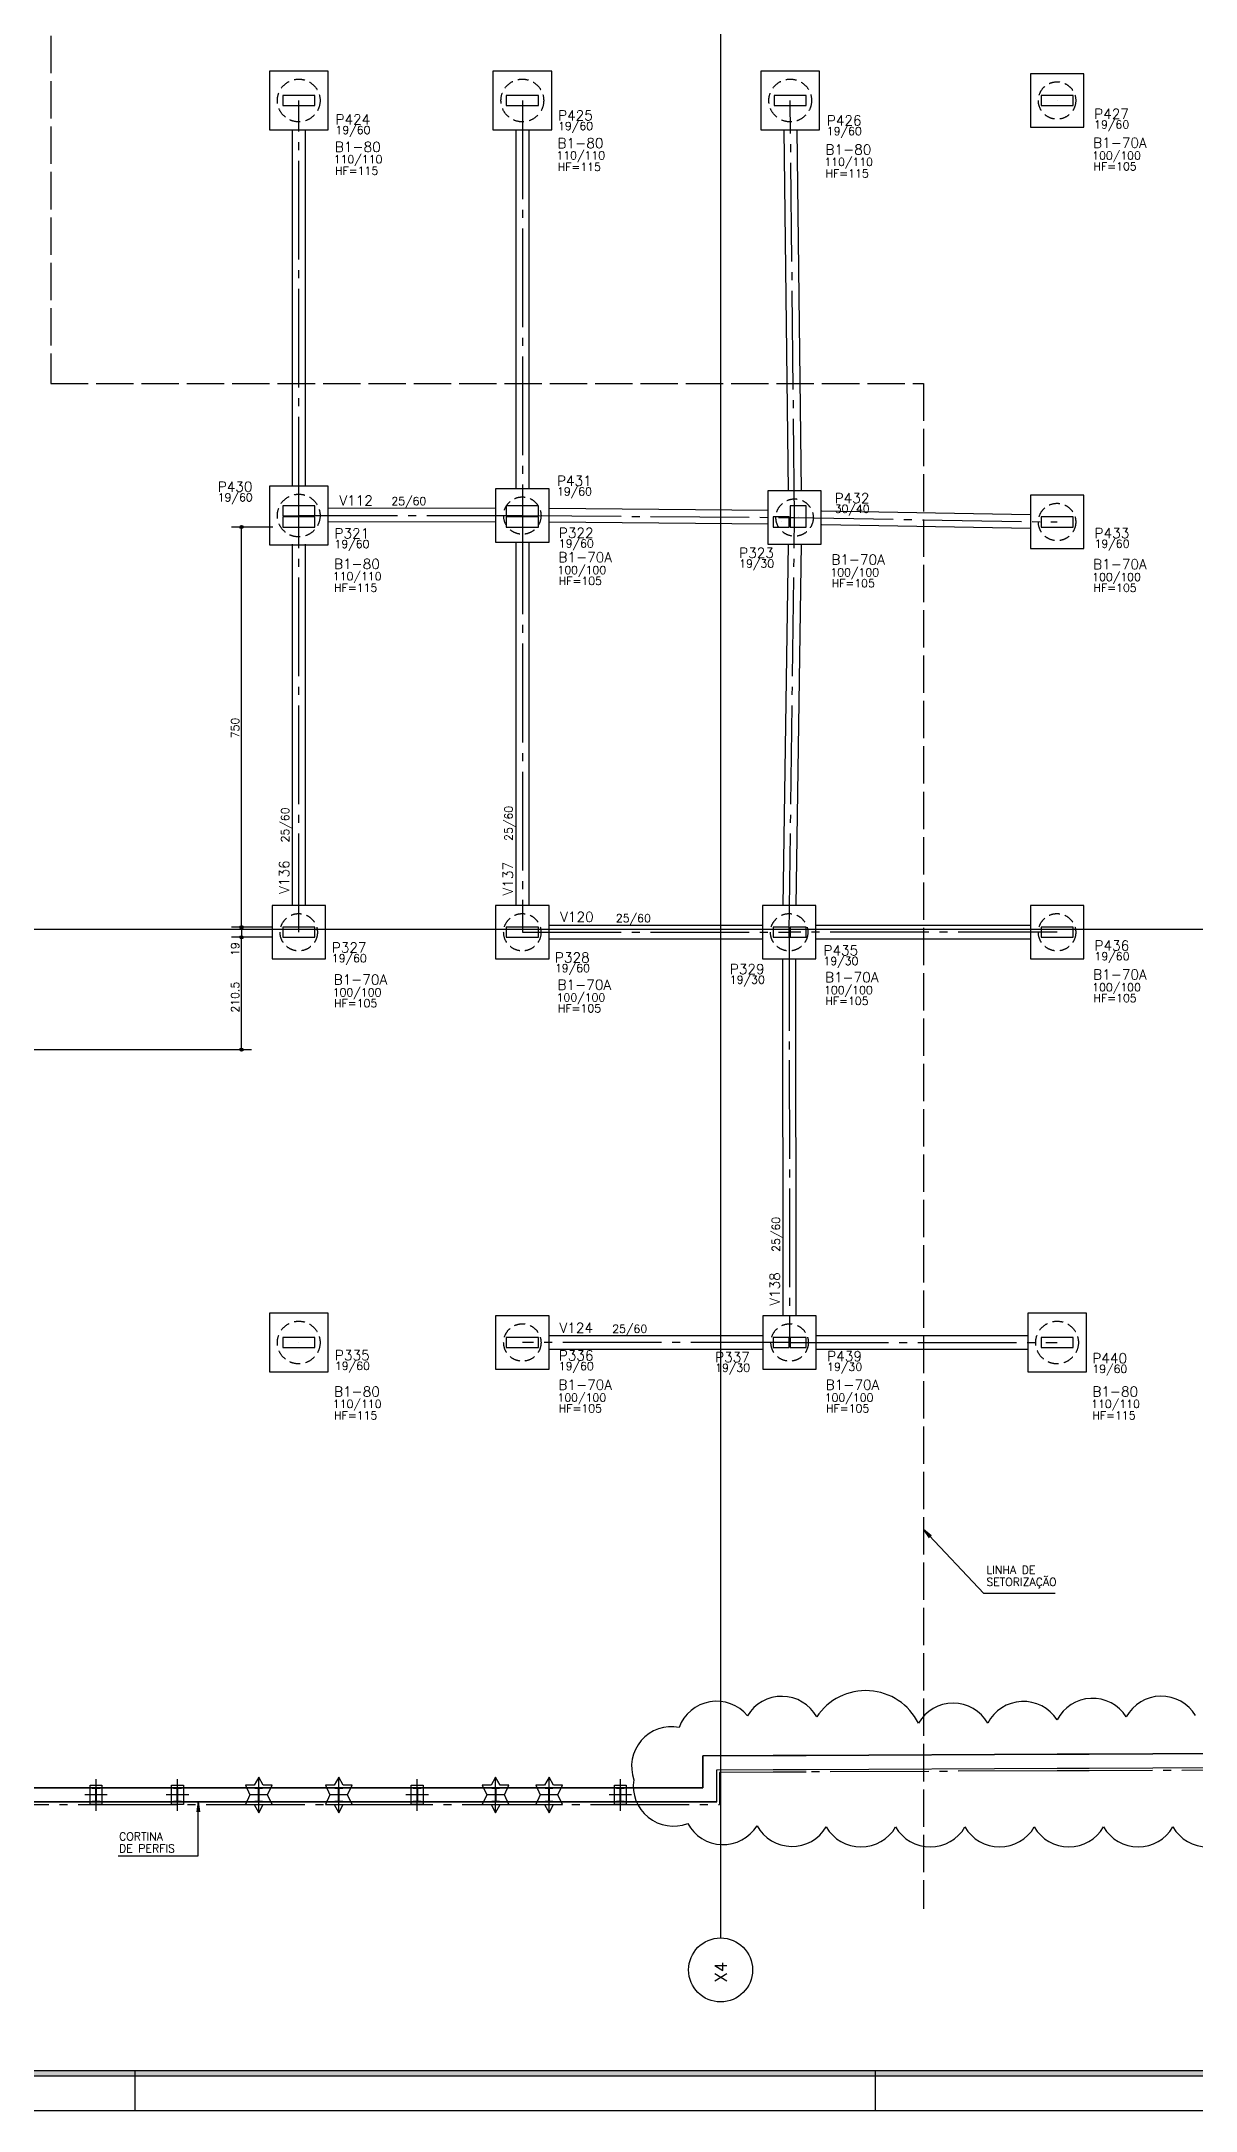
# Model space of a CAD drawing. Extents: x -9640 to 3028, y -572 to 5735.
# Drawn here: x -5472 to -3309, y -572 to 3306 of the extents above; entities that cross this region are included whole.
import ezdxf

# ---------------------------------------------------------------- set-up
doc = ezdxf.new("R2010")
doc.units = 0
doc.header["$LTSCALE"] = 100
doc.header["$MEASUREMENT"] = 0
for name, pattern in [('ESTILO_TQS_0001', [0.85, 0.7, -0.15]), ('ESTILO_TQS_0002', [0.3, 0.2, -0.1]), ('ESTILO_TQS_0004', [2.4, 1.5, 0.2, 0.15, -0.2, 0.15, -0.2])]:
    doc.linetypes.add(name, pattern=pattern)
doc.layers.get('0').update_dxf_attribs({"color": 245, "linetype": 'CONTINUOUS'})
for name, color, linetype in [('01', 7, 'CONTINUOUS'), ('100', 7, 'CONTINUOUS'), ('11', 7, 'CONTINUOUS'), ('12', 7, 'CONTINUOUS'), ('178', 7, 'CONTINUOUS'), ('18', 4, 'CONTINUOUS'), ('2', 5, 'CONTINUOUS'), ('201', 7, 'ESTILO_TQS_0001'), ('205', 5, 'ESTILO_TQS_0004'), ('210', 7, 'ESTILO_TQS_0002'), ('221', 102, 'CONTINUOUS'), ('242', 7, 'CONTINUOUS'), ('251', 5, 'CONTINUOUS'), ('3', 1, 'CONTINUOUS'), ('8', 7, 'CONTINUOUS'), ('9', 3, 'CONTINUOUS')]:
    doc.layers.add(name, color=color, linetype=linetype)
doc.styles.get("Standard").update_dxf_attribs({"font": 'ROMANS.SHX'})

# ---------------------------------------------------------------- blocks, each defined once
blk = doc.blocks.new('PERFIL_1', base_point=(-6719.126106, 19.696))
at = {"layer": '178', "linetype": 'Continuous'}
for p, q in [((-6727.459439, 37.795874), (-6719.126106, 53.029334)), ((-6719.126106, 53.029334), (-6710.792773, 37.795874)), ((-6735.792773, 19.696), (-6744.126106, 37.795874)), ((-6744.126106, 37.795874), (-6727.459439, 37.795874)), ((-6744.126106, 1.595874), (-6735.792773, 19.696)), ((-6727.459439, 1.595874), (-6744.126106, 1.595874)), ((-6719.126106, -13.637333), (-6727.459439, 1.595874)), ((-6726.476716, 32.796), (-6726.476716, 31.676)), ((-6711.776716, 32.796), (-6726.476716, 32.796)), ((-6726.476716, 31.676), (-6720.436716, 31.676)), ((-6720.436716, 7.716), (-6726.476716, 7.716)), ((-6726.476716, 7.716), (-6726.476716, 6.596)), ((-6726.476716, 6.596), (-6711.776716, 6.596)), ((-6719.456716, 30.696), (-6719.456716, 8.696)), ((-6710.792773, 1.595874), (-6719.126106, -13.637333)), ((-6718.796716, 8.696), (-6718.796716, 30.696)), ((-6717.816716, 31.676), (-6711.776716, 31.676)), ((-6711.776716, 7.716), (-6717.816716, 7.716)), ((-6711.776716, 31.676), (-6711.776716, 32.796)), ((-6711.776716, 6.596), (-6711.776716, 7.716)), ((-6710.792773, 37.795874), (-6694.126106, 37.795874)), ((-6694.126106, 1.595874), (-6710.792773, 1.595874)), ((-6694.126106, 37.795874), (-6702.459439, 19.696)), ((-6702.459439, 19.696), (-6694.126106, 1.595874))]:
    blk.add_line(p, q, dxfattribs=at)
at = {"layer": '178'}
for p, q in [((-6719.126106, 53.029334), (-6719.126106, -13.637333)), ((-6702.459439, 19.696), (-6735.792773, 19.696))]:
    blk.add_line(p, q, dxfattribs=at)
at = {"layer": '178', "linetype": 'Continuous'}
for centre, start, end in [((-6720.436716, 30.696), 0, 90), ((-6720.436716, 8.696), 270, 0), ((-6717.816716, 30.696), 90, 180), ((-6717.816716, 8.696), 180.000001, 270)]:
    blk.add_arc(centre, 0.98, start, end, dxfattribs=at)
blk = doc.blocks.new('PERFIL_2', base_point=(4774.568046, 4849.683))
at = {"layer": '178'}
for p, q in [((4795.593551, 4849.683), (4753.543551, 4849.683)), ((4763.543551, 4867.783), (4785.593551, 4867.783)), ((4763.543552, 4831.583), (4763.543551, 4867.783)), ((4774.568046, 4820.027813), (4774.568046, 4879.327813)), ((4785.593551, 4867.783), (4785.593552, 4831.583)), ((4785.593552, 4831.583), (4763.543552, 4831.583))]:
    blk.add_line(p, q, dxfattribs=at)
at = {"layer": '178', "linetype": 'Continuous'}
for p, q in [((4767.218047, 4861.663), (4767.218047, 4862.783)), ((4767.218047, 4862.783), (4781.918047, 4862.783)), ((4773.258047, 4861.663), (4767.218047, 4861.663)), ((4774.238047, 4838.683), (4774.238047, 4860.683)), ((4774.898047, 4860.683), (4774.898047, 4838.683)), ((4781.918047, 4861.663), (4775.878047, 4861.663)), ((4781.918047, 4862.783), (4781.918047, 4861.663)), ((4767.218047, 4836.583), (4767.218047, 4837.703)), ((4767.218047, 4837.703), (4773.258047, 4837.703)), ((4781.918047, 4836.583), (4767.218047, 4836.583)), ((4775.878047, 4837.703), (4781.918047, 4837.703)), ((4781.918047, 4837.703), (4781.918047, 4836.583))]:
    blk.add_line(p, q, dxfattribs=at)
for centre, start, end in [((4773.258047, 4860.683), 360, 90), ((4775.878047, 4860.683), 90, 179.999999), ((4773.258047, 4838.683), 270, 360), ((4775.878047, 4838.683), 180, 270)]:
    blk.add_arc(centre, 0.98, start, end, dxfattribs=at)

msp = doc.modelspace()

# ---------------------------------------------------------------- linework, layer by layer
for p, q in [((-5297.075601, -497.090714), (-5297.075601, -572.090714)), ((-3909.575601, -497.090714), (-3909.575601, -572.090714))]:
    msp.add_line(p, q)
for points in [[(-9639.575601, -572.090714), (3027.924399, -572.090714), (3027.924399, 5735.409286), (-9639.575601, 5735.409286), (-9639.575601, -572.090714)], [(2952.924399, -497.090714), (2952.924399, -507.590714), (-9462.575601, -507.590714), (-9462.575601, 5670.909286), (2952.924399, 5670.909286), (2952.924399, 5660.409286), (-9452.075601, 5660.409286), (-9452.075601, -497.090714), (2952.924399, -497.090714)], [(-9452.075601, -497.090714), (2952.924399, -497.090714), (2952.924399, 5660.409286), (-9452.075601, 5660.409286), (-9452.075601, -497.090714)]]:
    msp.add_lwpolyline(points)
for points in [[(2952.924399, -507.590714), (-9462.575601, -507.590714), (-9452.075601, -497.090714)], [(2952.924399, -507.590714), (-9452.075601, -497.090714), (2952.924399, -497.090714)]]:
    msp.add_solid(points)
at = {"layer": '01'}
for p, q in [((-4206.426021, 6.596), (-9000.123768, 6.596)), ((-8973.923768, 32.796), (-4232.626021, 32.796))]:
    msp.add_line(p, q, dxfattribs=at)
for points in [[(-5002.126021, 3140.596), (-5002.126021, 2473.974994)], [(-4977.126021, 2473.974994), (-4977.126021, 3140.596)], [(-4583.126485, 3140.595874), (-4583.126485, 2468.573672)], [(-4558.126485, 2468.573672), (-4558.126485, 3140.595874)], [(-4080.464683, 3140.596), (-4072.321062, 2464.261248)], [(-4047.31925, 2464.261248), (-4055.46287, 3140.596)], [(-4620.625898, 2431.12131), (-4934.626053, 2431.422282)], [(-4934.626053, 2406.422271), (-4620.625898, 2406.121299)], [(-4109.218115, 2427.183286), (-4520.625898, 2430.652229)], [(-4520.625898, 2405.65134), (-4109.218115, 2402.182398)], [(-3618.626021, 2418.981092), (-4009.218115, 2425.880056)], [(-4583.126485, 2368.573672), (-4583.126485, 1686.596)], [(-4558.126485, 1686.596), (-4558.126485, 2368.573672)], [(-4009.218115, 2400.876156), (-3618.626021, 2393.977192)], [(-5002.126021, 2363.974994), (-5002.126021, 1686.596)], [(-4977.126021, 1686.596), (-4977.126021, 2363.974994)], [(-4072.452931, 2364.261248), (-4082.393895, 1686.596)], [(-4057.391205, 1686.596), (-4047.450242, 2364.261248)], [(-4120.626021, 1649.096128), (-4520.626021, 1649.09622)], [(-3618.626485, 1649.096012), (-4020.626021, 1649.096105)], [(-4520.626021, 1624.09622), (-4120.626021, 1624.096128)], [(-4020.626021, 1624.096105), (-3618.626485, 1624.096012)], [(-4083.070701, 1586.596), (-4082.330419, 917.596547)], [(-4057.330403, 917.596547), (-4058.070686, 1586.596)], [(-4119.775083, 880.096), (-4520.626021, 880.096)], [(-4520.626021, 855.096), (-4119.775083, 855.096)], [(-3623.626485, 880.096), (-4019.775083, 880.096)], [(-4019.775083, 855.096), (-3623.626485, 855.096)], [(-4232.626021, 32.796), (-4232.626021, 92.655338), (-4100.626021, 93.796), (-4038.748658, 93.795713), (-3568.626021, 95.996), (-3508.757385, 95.995671), (-3149.626021, 97.796), (-3089.729552, 97.795795), (-2583.498828, 99.796), (-2552.298828, 99.796), (-2552.298828, 32.796)], [(-4206.426021, 6.596), (-4206.426021, 66.680956), (-4100.626021, 67.596), (-4038.626021, 67.596), (-3568.626021, 69.796), (-3508.626021, 69.796), (-3149.626021, 71.596), (-3089.626021, 71.596), (-2583.498828, 73.596), (-2578.498828, 73.596), (-2578.498828, 6.596)]]:
    msp.add_lwpolyline(points, dxfattribs=at)
at = {"layer": '100'}
for points in [[(-3149.626021, 97.796), (-3508.757385, 95.995671), (-3568.626021, 95.996), (-4038.748658, 93.795713), (-4100.626021, 93.796), (-4232.626021, 92.655338), (-4232.626021, 32.796), (-8973.923768, 32.796), (-8973.923768, 4970.396), (-8845.77539, 4970.396), (-8845.77539, 4996.596), (-9000.123768, 4996.596), (-9000.123768, 6.596), (-4206.426021, 6.596)], [(-4206.426021, 6.596), (-4206.426021, 66.680956), (-4100.626021, 67.596), (-4038.626021, 67.596), (-3568.626021, 69.796), (-3508.626021, 69.796), (-3149.626021, 71.596)]]:
    msp.add_lwpolyline(points, dxfattribs=at)
at = {"layer": '18'}
for p, q in [((-4199.123325, 5249.096126), (-4199.123325, -248.404)), ((-9253.123768, 1642.596), (246.876232, 1642.596))]:
    msp.add_line(p, q, dxfattribs=at)
msp.add_circle((-4199.123325, -308.404), 60, dxfattribs=at)
at = {"layer": '2'}
for points in [[(-4959.626021, 3186.096), (-4959.626021, 3205.096), (-5019.626021, 3205.096), (-5019.626021, 3186.096), (-4959.626021, 3186.096)], [(-4540.626021, 3186.096), (-4540.626021, 3205.096), (-4600.626021, 3205.096), (-4600.626021, 3186.096), (-4540.626021, 3186.096)], [(-4038.626021, 3186.096), (-4038.626021, 3205.096), (-4098.626021, 3205.096), (-4098.626021, 3186.096), (-4038.626021, 3186.096)], [(-3538.626021, 3186.096), (-3538.626021, 3205.096), (-3598.626021, 3205.096), (-3598.626021, 3186.096), (-3538.626021, 3186.096)], [(-4959.626021, 2417.096), (-4959.626021, 2436.096), (-5019.626021, 2436.096), (-5019.626021, 2417.096), (-4959.626021, 2417.096)], [(-4959.626021, 2396.096), (-4959.626021, 2415.096), (-5019.626021, 2415.096), (-5019.626021, 2396.096), (-4959.626021, 2396.096)], [(-4540.626021, 2417.096), (-4540.626021, 2436.096), (-4600.626021, 2436.096), (-4600.626021, 2417.096), (-4540.626021, 2417.096)], [(-4540.626021, 2396.096), (-4540.626021, 2415.096), (-4600.626021, 2415.096), (-4600.626021, 2396.096), (-4540.626021, 2396.096)], [(-4070.626021, 2396.096), (-4070.626021, 2415.096), (-4100.626021, 2415.096), (-4100.626021, 2396.096), (-4070.626021, 2396.096)], [(-4068.626021, 2396.096), (-4038.626021, 2396.096), (-4038.626021, 2436.096), (-4068.626021, 2436.096), (-4068.626021, 2396.096)], [(-3538.626021, 2396.096), (-3538.626021, 2415.096), (-3598.626021, 2415.096), (-3598.626021, 2396.096), (-3538.626021, 2396.096)], [(-4959.626021, 1627.096), (-4959.626021, 1646.096), (-5019.626021, 1646.096), (-5019.626021, 1627.096), (-4959.626021, 1627.096)], [(-4540.626021, 1627.096), (-4540.626021, 1646.096), (-4600.626021, 1646.096), (-4600.626021, 1627.096), (-4540.626021, 1627.096)], [(-4070.626021, 1627.096), (-4070.626021, 1646.096), (-4100.626021, 1646.096), (-4100.626021, 1627.096), (-4070.626021, 1627.096)], [(-4038.626021, 1627.096), (-4038.626021, 1646.096), (-4068.626021, 1646.096), (-4068.626021, 1627.096), (-4038.626021, 1627.096)], [(-3538.626021, 1627.096), (-3538.626021, 1646.096), (-3598.626021, 1646.096), (-3598.626021, 1627.096), (-3538.626021, 1627.096)], [(-4959.626021, 858.096), (-4959.626021, 877.096), (-5019.626021, 877.096), (-5019.626021, 858.096), (-4959.626021, 858.096)], [(-4540.626021, 858.096), (-4540.626021, 877.096), (-4600.626021, 877.096), (-4600.626021, 858.096), (-4540.626021, 858.096)], [(-4070.626021, 858.096), (-4070.626021, 877.096), (-4100.626021, 877.096), (-4100.626021, 858.096), (-4070.626021, 858.096)], [(-4038.626021, 858.096), (-4038.626021, 877.096), (-4068.626021, 877.096), (-4068.626021, 858.096), (-4038.626021, 858.096)], [(-3538.626021, 858.096), (-3538.626021, 877.096), (-3598.626021, 877.096), (-3598.626021, 858.096), (-3538.626021, 858.096)]]:
    msp.add_lwpolyline(points, dxfattribs=at)
at = {"layer": '201'}
msp.add_lwpolyline([(-5454.126, 5101.596), (-5454.126, 2665.096), (-3819.126021, 2665.096), (-3819.126021, -194.134452)], dxfattribs=at)
at = {"layer": '205'}
for p, q in [((-4989.625803, 2417.642758), (-4989.626021, 3195.596)), ((-4570.626021, 3195.596), (-4570.626053, 2417.56108)), ((-4060.461024, 2413.853223), (-4068.626485, 3195.595874)), ((-4989.626053, 2417.642758), (-4570.626053, 2417.56108)), ((-4989.626021, 1636.596), (-4989.625803, 2417.642758)), ((-4570.626053, 2417.56108), (-4570.626485, 1636.595874)), ((-4570.626053, 2417.56108), (-4060.461024, 2413.853223)), ((-4070.626021, 1636.596), (-4060.461024, 2413.853223)), ((-4060.461024, 2413.853223), (-3568.626485, 2405.595874)), ((-4570.626485, 1636.595874), (-4070.626021, 1636.596)), ((-4070.626021, 1636.596), (-4069.775083, 867.596547)), ((-3568.626485, 1636.595874), (-4070.626021, 1636.596)), ((-4069.775083, 867.596547), (-4570.626021, 867.596)), ((-4069.775083, 867.596547), (-3568.626485, 867.595874)), ((-9003.123768, 1.596), (-4201.426021, 1.595874))]:
    msp.add_line(p, q, dxfattribs=at)
msp.add_lwpolyline([(-2583.498828, 1.595875), (-2583.498828, 68.596), (-3089.626021, 66.596), (-3149.626021, 66.596), (-3508.626021, 64.796), (-3568.626021, 64.796), (-4038.626021, 62.596), (-4100.626021, 62.596), (-4201.426021, 61.596), (-4201.426021, 1.595874)], dxfattribs=at)
at = {"layer": '210'}
for centre, radius in [((-4989.626021, 3195.596), 40), ((-4570.626485, 3195.595874), 40), ((-4068.626485, 3195.595874), 40), ((-3568.626485, 3195.595874), 35), ((-4989.625803, 2417.642758), 40), ((-4570.625899, 2417.56108), 35), ((-4060.461024, 2413.853223), 35), ((-3568.626485, 2405.595874), 35), ((-4989.626485, 1636.595874), 35), ((-4570.626485, 1636.595874), 35), ((-4070.626021, 1636.596), 35), ((-3568.626485, 1636.595874), 35), ((-4989.626485, 867.595874), 40), ((-4570.626021, 867.596), 35), ((-4069.775083, 867.596547), 35), ((-3568.626485, 867.595874), 40)]:
    msp.add_circle(centre, radius, dxfattribs=at)
at = {"layer": '221', "color": 102}
for p, q in [((-5038.376021, 2396.096), (-5115.558915, 2396.096)), ((-5096.808915, 1646.096), (-5096.808915, 2396.096)), ((-5019.626021, 2396.096), (-5019.626021, 2396.096)), ((-5038.376021, 1646.096), (-5115.558915, 1646.096)), ((-5038.376021, 1646.096), (-5115.558915, 1646.096)), ((-5096.808915, 1646.096), (-5096.808915, 1627.096)), ((-5019.626021, 1646.096), (-5019.626021, 1646.096)), ((-5019.626021, 1646.096), (-5019.626021, 1646.096)), ((-5038.376021, 1627.096), (-5115.558915, 1627.096)), ((-5038.376021, 1627.096), (-5115.558915, 1627.096)), ((-5096.808915, 1416.596), (-5096.808915, 1627.096)), ((-5019.626021, 1627.096), (-5019.626021, 1627.096)), ((-5019.626021, 1627.096), (-5019.626021, 1627.096)), ((-5687.376, 1416.596), (-5078.058915, 1416.596))]:
    msp.add_line(p, q, dxfattribs=at)
for points in [[(-3572.013866, 396.894782), (-3705.717771, 396.894782), (-3819.126021, 516.912461), (-3804.57967, 505.081731), (-3819.126021, 516.912461), (-3808.137343, 501.719981)], [(-5327.85338, -94.347177), (-5178.093122, -94.347177), (-5178.093122, 6.596), (-5175.645755, -11.993591), (-5178.093122, 6.596), (-5180.540488, -11.993591)]]:
    msp.add_lwpolyline(points, dxfattribs=at)
for centre, radius in [((-5096.808915, 2396.096), 3), ((-5096.808915, 2396.096), 1.5), ((-5096.808915, 1646.096), 3), ((-5096.808915, 1646.096), 3), ((-5096.808915, 1627.096), 3), ((-5096.808915, 1627.096), 3), ((-5096.808915, 1646.096), 1.5), ((-5096.808915, 1646.096), 1.5), ((-5096.808915, 1627.096), 1.5), ((-5096.808915, 1627.096), 1.5), ((-5096.808915, 1416.596), 3), ((-5096.808915, 1416.596), 1.5)]:
    msp.add_circle(centre, radius, dxfattribs=at)
at = {"layer": '242'}
for p, q in [((-4989.626021, 3195.596), (-4989.626021, 3195.596)), ((-4570.626021, 3195.596), (-4570.626021, 3195.596)), ((-4068.626021, 3195.596), (-4068.626021, 3195.596)), ((-3568.626021, 3195.596), (-3568.626021, 3195.596)), ((-4989.626021, 2426.596), (-4989.626021, 2426.596)), ((-4989.626021, 2405.596), (-4989.626021, 2405.596)), ((-4570.626021, 2426.596), (-4570.626021, 2426.596)), ((-4570.626021, 2405.596), (-4570.626021, 2405.596)), ((-4085.626021, 2405.596), (-4085.626021, 2405.596)), ((-4053.626021, 2416.096), (-4053.626021, 2416.096)), ((-3568.626021, 2405.596), (-3568.626021, 2405.596)), ((-4989.626021, 1636.596), (-4989.626021, 1636.596)), ((-4570.626021, 1636.596), (-4570.626021, 1636.596)), ((-4085.626021, 1636.596), (-4085.626021, 1636.596)), ((-4053.626021, 1636.596), (-4053.626021, 1636.596)), ((-3568.626021, 1636.596), (-3568.626021, 1636.596)), ((-4989.626021, 867.596), (-4989.626021, 867.596)), ((-4570.626021, 867.596), (-4570.626021, 867.596)), ((-4085.626021, 867.596), (-4085.626021, 867.596)), ((-4053.626021, 867.596), (-4053.626021, 867.596)), ((-3568.626021, 867.596), (-3568.626021, 867.596))]:
    msp.add_line(p, q, dxfattribs=at)
at = {"layer": '251', "linetype": 'Continuous'}
for points in [[(-4934.626021, 3140.596), (-4934.626021, 3250.596), (-5044.626021, 3250.596), (-5044.626021, 3140.596), (-4934.626021, 3140.596)], [(-4515.626485, 3140.595874), (-4515.626485, 3250.595874), (-4625.626485, 3250.595874), (-4625.626485, 3140.595874), (-4515.626485, 3140.595874)], [(-4013.626485, 3140.595874), (-4013.626485, 3250.595874), (-4123.626485, 3250.595874), (-4123.626485, 3140.595874), (-4013.626485, 3140.595874)], [(-3518.626485, 3245.595874), (-3618.626485, 3245.595874), (-3618.626485, 3145.595874), (-3518.626485, 3145.595874), (-3518.626485, 3245.595874)], [(-4934.625803, 2362.642758), (-4934.625803, 2472.642758), (-5044.625803, 2472.642758), (-5044.625803, 2362.642758), (-4934.625803, 2362.642758)], [(-4520.625899, 2467.56108), (-4620.625899, 2467.56108), (-4620.625899, 2367.56108), (-4520.625899, 2367.56108), (-4520.625899, 2467.56108)], [(-4010.461024, 2463.853223), (-4110.461024, 2463.853223), (-4110.461024, 2363.853223), (-4010.461024, 2363.853223), (-4010.461024, 2463.853223)], [(-3518.626485, 2455.595874), (-3618.626485, 2455.595874), (-3618.626485, 2355.595874), (-3518.626485, 2355.595874), (-3518.626485, 2455.595874)], [(-4939.626485, 1686.595874), (-5039.626485, 1686.595874), (-5039.626485, 1586.595874), (-4939.626485, 1586.595874), (-4939.626485, 1686.595874)], [(-4520.626485, 1686.595874), (-4620.626485, 1686.595874), (-4620.626485, 1586.595874), (-4520.626485, 1586.595874), (-4520.626485, 1686.595874)], [(-4020.626021, 1686.596), (-4120.626021, 1686.596), (-4120.626021, 1586.596), (-4020.626021, 1586.596), (-4020.626021, 1686.596)], [(-3518.626485, 1686.595874), (-3618.626485, 1686.595874), (-3618.626485, 1586.595874), (-3518.626485, 1586.595874), (-3518.626485, 1686.595874)], [(-4934.626485, 812.595874), (-4934.626485, 922.595874), (-5044.626485, 922.595874), (-5044.626485, 812.595874), (-4934.626485, 812.595874)], [(-4520.626021, 917.596), (-4620.626021, 917.596), (-4620.626021, 817.596), (-4520.626021, 817.596), (-4520.626021, 917.596)], [(-4019.775083, 917.596547), (-4119.775083, 917.596547), (-4119.775083, 817.596547), (-4019.775083, 817.596547), (-4019.775083, 917.596547)], [(-3513.626485, 812.595874), (-3513.626485, 922.595874), (-3623.626485, 922.595874), (-3623.626485, 812.595874), (-3513.626485, 812.595874)]]:
    msp.add_lwpolyline(points, dxfattribs=at)
at = {"layer": '3', "color": 1, "linetype": 'Continuous'}
for centre, radius, start, end in [((-4206.700587, 120.117339), 75, 39.578818, 159.578818), ((-4084.527059, 129.408067), 75, 29.118596, 149.118596), ((-3927.128032, 104.856537), 110.310518, 26.398103, 146.398103), ((-3631.808167, 119.782907), 75, 32.63709, 152.63709), ((-3502.098284, 125.651055), 75, 32.543564, 152.543564), ((-3373.261749, 129.66541), 75, 31.025784, 151.025784), ((-3763.266246, 116.57813), 75, 30.15595, 150.15595), ((-4290.950284, 72.597502), 75, 79.270283, 199.270283), ((-4287.658095, 36.198494), 75, 171.066079, 291.066079), ((-4194.480038, 1.423898), 75, 208.002184, 328.002184), ((-4065.334281, -1.856338), 75, 209.087874, 329.087874), ((-3936.017792, -2.916517), 75, 209.972688, 329.972688), ((-3806.131288, -2.948473), 75, 209.999119, 329.999119), ((-3676.228034, -2.949507), 75, 209.999969, 329.999969), ((-3546.324243, -2.949543), 75, 209.999999, 329.999999), ((-3416.420433, -2.949543), 75, 210, 330), ((-3286.516622, -2.949543), 75, 210, 330)]:
    msp.add_arc(centre, radius, start, end, dxfattribs=at)

# ---------------------------------------------------------------- block references
at = {"layer": '178'}
for p in [(-5369.376201, 19.695874), (-5216.876201, 19.696), (-4767.626433, 19.696), (-4386.959843, 19.696)]:
    msp.add_blockref('PERFIL_2', p, dxfattribs=at)
at = {"layer": '178', "xscale": -1, "rotation": 180}
for p in [(-5064.626738, 19.696), (-4914.626738, 19.696), (-4620.626127, 19.696), (-4520.626738, 19.696)]:
    msp.add_blockref('PERFIL_1', p, dxfattribs=at)

# ---------------------------------------------------------------- texts
at = {"layer": '11', "linetype": 'Continuous'}
for rotation, p in [(359.948751, (-4816.106641, 2437.225177)), (90, (-5007.714563, 1804.939741)), (90, (-4588.846032, 1807.886026)), (359.999987, (-4395.398369, 1655.390993)), (90.063401, (-4087.823687, 1037.474699))]:
    msp.add_text('25/60', height=15, rotation=rotation, dxfattribs=at).set_placement(p)
msp.add_text('25/60', height=15, dxfattribs=at).set_placement((-4402.160928, 885.743396))
at = {"layer": '12', "linetype": 'Continuous'}
for s, p in [('19/60', (-4920.78084, 3132.748082)), ('19/60', (-4503.67065, 3140.269787)), ('19/60', (-4000.062731, 3130.704043)), ('19/60', (-3498.989021, 3143.079899)), ('110/110', (-4506.77946, 3085.129294)), ('110/110', (-4924.111033, 3078.023897)), ('HF=115', (-4921.749278, 3056.453539)), ('HF=115', (-4504.417705, 3063.558936)), ('110/110', (-4004.77946, 3073.019882)), ('HF=115', (-4002.417705, 3051.449524)), ('100/100', (-3502.841624, 3084.910338)), ('HF=105', (-3500.404788, 3064.619929)), ('19/60', (-5141.466335, 2444.257445)), ('19/60', (-4505.683547, 2455.32566)), ('30/40', (-3985.294595, 2422.957461)), ('19/60', (-4922.670039, 2356.775333)), ('19/60', (-4502.300144, 2357.780296)), ('19/60', (-3498.335132, 2357.331151)), ('19/30', (-4164.353365, 2320.213522)), ('110/110', (-4925.779028, 2296.399002)), ('HF=115', (-4923.417273, 2274.828644)), ('100/100', (-4504.841037, 2307.888136)), ('HF=105', (-4502.404201, 2287.597727)), ('100/100', (-3993.433254, 2303.575712)), ('HF=105', (-3990.996418, 2283.285303)), ('100/100', (-3502.841624, 2294.910338)), ('HF=105', (-3500.404788, 2274.619929)), ('19/60', (-4927.694221, 1580.471667)), ('19/30', (-4006.372411, 1575.20843)), ('19/60', (-3498.421131, 1584.096)), ('19/60', (-4509.529011, 1561.844996)), ('19/30', (-4181.79547, 1540.162747)), ('100/100', (-4925.970118, 1516.332112)), ('100/100', (-4506.437995, 1506.753886)), ('100/100', (-4005.280932, 1520.633205)), ('HF=105', (-4002.844096, 1500.342795)), ('100/100', (-3502.841624, 1525.910338)), ('HF=105', (-3500.404788, 1505.619929)), ('HF=105', (-4923.533283, 1496.041703)), ('HF=105', (-4504.001159, 1486.463477)), ('19/60', (-4921.827045, 816.332859)), ('19/60', (-4502.310641, 815.861281)), ('19/30', (-4209.354523, 812.732897)), ('19/30', (-3999.302724, 814.521033)), ('19/60', (-3502.485145, 810.727524)), ('110/110', (-4925.77946, 745.019882)), ('HF=115', (-4923.417705, 723.449524)), ('100/100', (-4504.84116, 756.910464)), ('HF=105', (-4502.404324, 736.620055)), ('100/100', (-4003.990222, 756.911011)), ('HF=105', (-4001.553386, 736.620602)), ('110/110', (-3504.77946, 745.019882)), ('HF=115', (-3502.417705, 723.449524))]:
    msp.add_text(s, height=15, dxfattribs=at).set_placement(p)
at = {"layer": '18'}
msp.add_text('X4', height=22.5, rotation=90, dxfattribs=at).set_placement((-4187.347855, -331.651168))
at = {"layer": '221', "color": 102}
for s, p in [('750', (-5101.308915, 2000.096)), ('19', (-5101.308915, 1592.096005)), ('210.5', (-5101.308915, 1485.846))]:
    msp.add_text(s, height=15, rotation=90, dxfattribs=at).set_placement(p)
at = {"layer": '221', "color": 102, "linetype": 'Continuous'}
for s, p in [('SETORIZAÇÃO', (-3701.192384, 411.337107)), ('LINHA DE', (-3701.192384, 433.837107)), ('CORTINA', (-5326.314943, -65.689534)), ('DE PERFIS', (-5326.314943, -88.189534))]:
    msp.add_text(s, height=15, dxfattribs=at).set_placement(p)
at = {"layer": '8', "linetype": 'Continuous'}
for s, rotation, p in [('V112', 359.948751, (-4913.431413, 2436.430264)), ('V136', 90, (-5007.523983, 1708.545276)), ('V137', 90, (-4588.126485, 1705.563302)), ('V120', 359.999987, (-4499.701046, 1656.041816)), ('V138', 90.063401, (-4088.12649, 936.57385))]:
    msp.add_text(s, height=18.75, rotation=rotation, dxfattribs=at).set_placement(p)
msp.add_text('V124', height=18.75, dxfattribs=at).set_placement((-4500.94542, 885.582398))
at = {"layer": '9', "linetype": 'Continuous'}
for s, p in [('P424', (-4920.78084, 3150.748082)), ('P425', (-4503.67065, 3158.269787)), ('P426', (-4000.062731, 3148.704043)), ('P427', (-3498.989021, 3161.079899)), ('P431', (-4505.683547, 2473.32566)), ('P430', (-5141.466335, 2462.257445)), ('P432', (-3985.294595, 2440.957461)), ('P321', (-4922.670039, 2374.775333)), ('P322', (-4502.300144, 2375.780296)), ('P433', (-3498.335132, 2375.331151)), ('P323', (-4164.353365, 2338.213522)), ('P327', (-4927.694221, 1598.471667)), ('P328', (-4509.529011, 1579.844996)), ('P435', (-4006.372411, 1593.20843)), ('P436', (-3498.421131, 1602.096)), ('P329', (-4181.79547, 1558.162747)), ('P335', (-4921.827045, 834.332859)), ('P336', (-4502.310641, 833.861281)), ('P337', (-4209.354523, 830.732897)), ('P439', (-3999.302724, 832.521033)), ('P440', (-3502.485145, 828.727524))]:
    msp.add_text(s, height=18.75, dxfattribs=at).set_placement(p)
at = {"layer": '9'}
for s, p in [('B1-80', (-4921.922417, 3099.210082)), ('B1-80', (-4504.590844, 3106.315478)), ('B1-80', (-4002.590844, 3094.206066)), ('B1-70A', (-3501.097443, 3107.072301)), ('B1-80', (-4923.590412, 2317.585187)), ('B1-70A', (-4503.096856, 2330.050099)), ('B1-70A', (-3991.689073, 2325.737675)), ('B1-70A', (-3501.097443, 2317.072301)), ('B1-70A', (-4924.225938, 1538.494075)), ('B1-70A', (-4003.536751, 1542.795168)), ('B1-70A', (-3501.097443, 1548.072301)), ('B1-70A', (-4504.693814, 1528.915849)), ('B1-80', (-4923.590844, 766.206066)), ('B1-70A', (-4503.096979, 779.072427)), ('B1-70A', (-4002.246041, 779.072974)), ('B1-80', (-3502.590844, 766.206066))]:
    msp.add_text(s, height=18.75, dxfattribs=at).set_placement(p)

doc.saveas('drawing.dxf')
